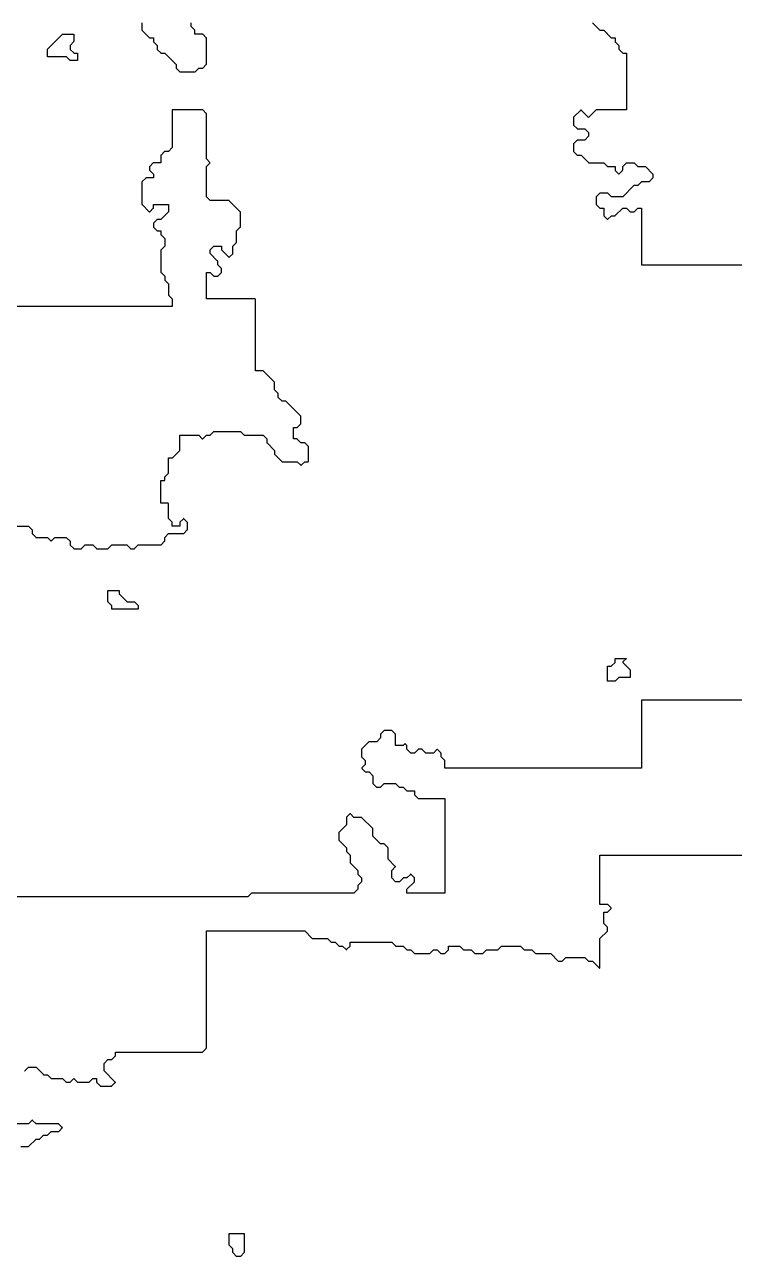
# Model space of a CAD drawing. Header units: metres. Extents: x 0 to 799, y 1 to 1100.
# Drawn here: x 212 to 399.5, y 214 to 539.5 of the extents above; entities that cross this region are included whole.
import ezdxf

# ---------------------------------------------------------------- set-up
doc = ezdxf.new("R2010")
doc.units = ezdxf.units.M
doc.layers.add('forest', color=7, linetype='Continuous')
doc.layers.add('forestfragmentation', color=7, linetype='Continuous')

msp = doc.modelspace()

# ---------------------------------------------------------------- linework, layer by layer
at = {"layer": 'forest', "color": 194}
for points in [[(243, 540), (243, 538.04), (243, 538.03), (243, 538.02), (243, 538.01), (243.01, 538), (243.01, 537.99), (243.02, 537.99), (243.02, 537.98), (243.03, 537.97), (244.97, 536.03), (244.98, 536.02), (244.99, 536.02), (244.99, 536.01), (245, 536.01), (245.01, 536), (245.02, 536), (245.03, 536), (245.04, 536), (246, 536), (246, 536), (246, 536), (246, 535.04), (246, 535.03), (246, 535.02), (246, 535.01), (246.01, 535), (246.01, 534.99), (246.02, 534.99), (246.02, 534.98), (246.03, 534.97), (247, 534), (247, 534), (247, 534), (247, 533.04), (247, 533.03), (247, 533.02), (247, 533.01), (247.01, 533), (247.01, 532.99), (247.02, 532.99), (247.02, 532.98), (247.03, 532.97), (247.97, 532.03), (247.98, 532.02), (247.99, 532.02), (247.99, 532.01), (248, 532.01), (248.01, 532), (248.02, 532), (248.03, 532), (248.04, 532), (249, 532), (249, 532), (249, 532), (252, 529), (252, 529), (252, 529), (252, 528.04), (252, 528.03), (252, 528.02), (252, 528.01), (252.01, 528), (252.01, 527.99), (252.02, 527.99), (252.02, 527.98), (252.03, 527.97), (252.97, 527.03), (252.98, 527.02), (252.99, 527.02), (252.99, 527.01), (253, 527.01), (253.01, 527), (253.02, 527), (253.03, 527), (253.04, 527), (256.96, 527), (256.97, 527), (256.98, 527), (256.99, 527), (257, 527.01), (257.01, 527.01), (257.01, 527.02), (257.02, 527.02), (257.03, 527.03), (258, 528), (258, 528), (258, 528), (258.96, 528), (258.97, 528), (258.98, 528), (258.99, 528), (259, 528.01), (259.01, 528.01), (259.01, 528.02), (259.02, 528.02), (259.03, 528.03), (259.97, 528.97), (259.98, 528.98), (259.98, 528.99), (259.99, 528.99), (259.99, 529), (260, 529.01), (260, 529.02), (260, 529.03), (260, 529.04), (260, 535.96), (260, 535.97), (260, 535.98), (260, 535.99), (259.99, 536), (259.99, 536.01), (259.98, 536.01), (259.98, 536.02), (259.97, 536.03), (259.03, 536.97), (259.02, 536.98), (259.01, 536.98), (259.01, 536.99), (259, 536.99), (258.99, 537), (258.98, 537), (258.97, 537), (258.96, 537), (257, 537), (257, 537), (257, 537), (257, 537.96), (257, 537.97), (257, 537.98), (257, 537.99), (256.99, 538), (256.99, 538.01), (256.98, 538.01), (256.98, 538.02), (256.97, 538.03), (256, 539), (256, 539), (256, 539), (256, 539.96)], [(362, 540), (363.97, 538.03), (363.98, 538.02), (363.99, 538.02), (363.99, 538.01), (364, 538.01), (364.01, 538), (364.02, 538), (364.03, 538), (364.04, 538), (365, 538), (365, 538), (365, 538), (366.97, 536.03), (366.98, 536.02), (366.99, 536.02), (366.99, 536.01), (367, 536.01), (367.01, 536), (367.02, 536), (367.03, 536), (367.04, 536), (368, 536), (368, 536), (368, 536), (368, 535.04), (368, 535.03), (368, 535.02), (368, 535.01), (368.01, 535), (368.01, 534.99), (368.02, 534.99), (368.02, 534.98), (368.03, 534.97), (369, 534), (369, 534), (369, 534), (369, 533.04), (369, 533.03), (369, 533.02), (369, 533.01), (369.01, 533), (369.01, 532.99), (369.02, 532.99), (369.02, 532.98), (369.03, 532.97), (369.97, 532.03), (369.98, 532.02), (369.99, 532.02), (369.99, 532.01), (370, 532.01), (370.01, 532), (370.02, 532), (370.03, 532), (370.04, 532), (371, 532), (371, 532), (371, 532), (371, 517), (371, 517), (371, 517), (363.04, 517), (363.03, 517), (363.02, 517), (363.01, 517), (363, 516.99), (362.99, 516.99), (362.99, 516.98), (362.98, 516.98), (362.97, 516.97), (361, 515), (361, 515), (361, 515), (359.07, 516.93), (359.06, 516.94), (359.06, 516.94), (359.05, 516.95), (359.04, 516.95), (359.03, 516.95), (359.02, 516.96), (359.01, 516.96), (359, 516.96), (358.99, 516.96), (358.98, 516.96), (358.97, 516.95), (358.96, 516.95), (358.95, 516.95), (358.94, 516.94), (358.94, 516.94), (358.93, 516.93), (357.03, 515.03), (357.02, 515.02), (357.02, 515.01), (357.01, 515.01), (357.01, 515), (357, 514.99), (357, 514.98), (357, 514.97), (357, 514.96), (357, 513.04), (357, 513.03), (357, 513.02), (357, 513.01), (357.01, 513), (357.01, 512.99), (357.02, 512.99), (357.02, 512.98), (357.03, 512.97), (357.97, 512.03), (357.98, 512.02), (357.99, 512.02), (357.99, 512.01), (358, 512.01), (358.01, 512), (358.02, 512), (358.03, 512), (358.04, 512), (360, 512), (360, 512), (360, 512), (361, 511), (361, 511), (361, 511), (361, 510), (361, 510), (361, 510), (360, 509), (360, 509), (360, 509), (358.04, 509), (358.03, 509), (358.02, 509), (358.01, 509), (358, 508.99), (357.99, 508.99), (357.99, 508.98), (357.98, 508.98), (357.97, 508.97), (357.03, 508.03), (357.02, 508.02), (357.02, 508.01), (357.01, 508.01), (357.01, 508), (357, 507.99), (357, 507.98), (357, 507.97), (357, 507.96), (357, 506.04), (357, 506.03), (357, 506.02), (357, 506.01), (357.01, 506), (357.01, 505.99), (357.02, 505.99), (357.02, 505.98), (357.03, 505.97), (357.97, 505.03), (357.98, 505.02), (357.99, 505.02), (357.99, 505.01), (358, 505.01), (358.01, 505), (358.02, 505), (358.03, 505), (358.04, 505), (359, 505), (359, 505), (359, 505), (360.97, 503.03), (360.98, 503.02), (360.99, 503.02), (360.99, 503.01), (361, 503.01), (361.01, 503), (361.02, 503), (361.03, 503), (361.04, 503), (365, 503), (365, 503), (365, 503), (365.97, 502.03), (365.98, 502.02), (365.99, 502.02), (365.99, 502.01), (366, 502.01), (366.01, 502), (366.02, 502), (366.03, 502), (366.04, 502), (368, 502), (368, 502), (368, 502), (368, 501.04), (368, 501.03), (368, 501.02), (368, 501.01), (368.01, 501), (368.01, 500.99), (368.02, 500.99), (368.02, 500.98), (368.03, 500.97), (368.93, 500.07), (368.94, 500.06), (368.94, 500.06), (368.95, 500.05), (368.96, 500.05), (368.97, 500.05), (368.98, 500.04), (368.99, 500.04), (369, 500.04), (369.01, 500.04), (369.02, 500.04), (369.03, 500.05), (369.04, 500.05), (369.05, 500.05), (369.06, 500.06), (369.06, 500.06), (369.07, 500.07), (369.97, 500.97), (369.98, 500.98), (369.98, 500.99), (369.99, 500.99), (369.99, 501), (370, 501.01), (370, 501.02), (370, 501.03), (370, 501.04), (370, 502), (370, 502), (370, 502), (371, 503), (371, 503), (371, 503), (373, 503), (373, 503), (373, 503), (373.97, 502.03), (373.98, 502.02), (373.99, 502.02), (373.99, 502.01), (374, 502.01), (374.01, 502), (374.02, 502), (374.03, 502), (374.04, 502), (376, 502), (376, 502), (376, 502), (378, 500), (378, 500), (378, 500), (378, 499), (378, 499), (378, 499), (377, 498), (377, 498), (377, 498), (375.04, 498), (375.03, 498), (375.02, 498), (375.01, 498), (375, 497.99), (374.99, 497.99), (374.99, 497.98), (374.98, 497.98), (374.97, 497.97), (374, 497), (374, 497), (374, 497), (373.04, 497), (373.03, 497), (373.02, 497), (373.01, 497), (373, 496.99), (372.99, 496.99), (372.99, 496.98), (372.98, 496.98), (372.97, 496.97), (370, 494), (370, 494), (370, 494), (367, 494), (367, 494), (367, 494), (366.03, 494.97), (366.02, 494.98), (366.01, 494.98), (366.01, 494.99), (366, 494.99), (365.99, 495), (365.98, 495), (365.97, 495), (365.96, 495), (364.04, 495), (364.03, 495), (364.02, 495), (364.01, 495), (364, 494.99), (363.99, 494.99), (363.99, 494.98), (363.98, 494.98), (363.97, 494.97), (363.03, 494.03), (363.02, 494.02), (363.02, 494.01), (363.01, 494.01), (363.01, 494), (363, 493.99), (363, 493.98), (363, 493.97), (363, 493.96), (363, 492.04), (363, 492.03), (363, 492.02), (363, 492.01), (363.01, 492), (363.01, 491.99), (363.02, 491.99), (363.02, 491.98), (363.03, 491.97), (363.97, 491.03), (363.98, 491.02), (363.99, 491.02), (363.99, 491.01), (364, 491.01), (364.01, 491), (364.02, 491), (364.03, 491), (364.04, 491), (365, 491), (365, 491), (365, 491), (365, 489.04), (365, 489.03), (365, 489.02), (365, 489.01), (365.01, 489), (365.01, 488.99), (365.02, 488.99), (365.02, 488.98), (365.03, 488.97), (365.93, 488.07), (365.94, 488.06), (365.94, 488.06), (365.95, 488.05), (365.96, 488.05), (365.97, 488.05), (365.98, 488.04), (365.99, 488.04), (366, 488.04), (366.01, 488.04), (366.02, 488.04), (366.03, 488.05), (366.04, 488.05), (366.05, 488.05), (366.06, 488.06), (366.06, 488.06), (366.07, 488.07), (367, 489), (367, 489), (367, 489), (367.96, 489), (367.97, 489), (367.98, 489), (367.99, 489), (368, 489.01), (368.01, 489.01), (368.01, 489.02), (368.02, 489.02), (368.03, 489.03), (370, 491), (370, 491), (370, 491), (371, 491), (371, 491), (371, 491), (371.97, 490.03), (371.98, 490.02), (371.99, 490.02), (371.99, 490.01), (372, 490.01), (372.01, 490), (372.02, 490), (372.03, 490), (372.04, 490), (372.96, 490), (372.97, 490), (372.98, 490), (372.99, 490), (373, 490.01), (373.01, 490.01), (373.01, 490.02), (373.02, 490.02), (373.03, 490.03), (374, 491), (374, 491), (374, 491), (375, 491), (375, 491), (375, 491), (375, 476.1), (375, 476.09), (375, 476.08), (375, 476.07), (375.01, 476.06), (375.01, 476.05), (375.02, 476.04), (375.02, 476.04), (375.03, 476.03), (375.04, 476.02), (375.04, 476.02), (375.05, 476.01), (375.06, 476.01), (375.07, 476), (375.08, 476), (375.09, 476), (375.1, 476), (417, 476)], [(210, 407), (213, 407), (213, 407), (213, 407), (214, 406), (214, 406), (214, 406), (214, 405.04), (214, 405.03), (214, 405.02), (214, 405.01), (214.01, 405), (214.01, 404.99), (214.02, 404.99), (214.02, 404.98), (214.03, 404.97), (214.97, 404.03), (214.98, 404.02), (214.99, 404.02), (214.99, 404.01), (215, 404.01), (215.01, 404), (215.02, 404), (215.03, 404), (215.04, 404), (218, 404), (218, 404), (218, 404), (218.93, 403.07), (218.94, 403.06), (218.94, 403.06), (218.95, 403.05), (218.96, 403.05), (218.97, 403.05), (218.98, 403.04), (218.99, 403.04), (219, 403.04), (219.01, 403.04), (219.02, 403.04), (219.03, 403.05), (219.04, 403.05), (219.05, 403.05), (219.06, 403.06), (219.06, 403.06), (219.07, 403.07), (220, 404), (220, 404), (220, 404), (223, 404), (223, 404), (223, 404), (224, 403), (224, 403), (224, 403), (224, 402.04), (224, 402.03), (224, 402.02), (224, 402.01), (224.01, 402), (224.01, 401.99), (224.02, 401.99), (224.02, 401.98), (224.03, 401.97), (224.97, 401.03), (224.98, 401.02), (224.99, 401.02), (224.99, 401.01), (225, 401.01), (225.01, 401), (225.02, 401), (225.03, 401), (225.04, 401), (226.96, 401), (226.97, 401), (226.98, 401), (226.99, 401), (227, 401.01), (227.01, 401.01), (227.01, 401.02), (227.02, 401.02), (227.03, 401.03), (228, 402), (228, 402), (228, 402), (230, 402), (230, 402), (230, 402), (230.97, 401.03), (230.98, 401.02), (230.99, 401.02), (230.99, 401.01), (231, 401.01), (231.01, 401), (231.02, 401), (231.03, 401), (231.04, 401), (233.96, 401), (233.97, 401), (233.98, 401), (233.99, 401), (234, 401.01), (234.01, 401.01), (234.01, 401.02), (234.02, 401.02), (234.03, 401.03), (235, 402), (235, 402), (235, 402), (239, 402), (239, 402), (239, 402), (239.97, 401.03), (239.98, 401.02), (239.99, 401.02), (239.99, 401.01), (240, 401.01), (240.01, 401), (240.02, 401), (240.03, 401), (240.04, 401), (240.96, 401), (240.97, 401), (240.98, 401), (240.99, 401), (241, 401.01), (241.01, 401.01), (241.01, 401.02), (241.02, 401.02), (241.03, 401.03), (242, 402), (242, 402), (242, 402), (247.96, 402), (247.97, 402), (247.98, 402), (247.99, 402), (248, 402.01), (248.01, 402.01), (248.01, 402.02), (248.02, 402.02), (248.03, 402.03), (248.97, 402.97), (248.98, 402.98), (248.98, 402.99), (248.99, 402.99), (248.99, 403), (249, 403.01), (249, 403.02), (249, 403.03), (249, 403.04), (249, 404), (249, 404), (249, 404), (250, 405), (250, 405), (250, 405), (253.96, 405), (253.97, 405), (253.98, 405), (253.99, 405), (254, 405.01), (254.01, 405.01), (254.01, 405.02), (254.02, 405.02), (254.03, 405.03), (254.97, 405.97), (254.98, 405.98), (254.98, 405.99), (254.99, 405.99), (254.99, 406), (255, 406.01), (255, 406.02), (255, 406.03), (255, 406.04), (255, 407.96), (255, 407.97), (255, 407.98), (255, 407.99), (254.99, 408), (254.99, 408.01), (254.98, 408.01), (254.98, 408.02), (254.97, 408.03), (254.07, 408.93), (254.06, 408.94), (254.06, 408.94), (254.05, 408.95), (254.04, 408.95), (254.03, 408.95), (254.02, 408.96), (254.01, 408.96), (254, 408.96), (253.99, 408.96), (253.98, 408.96), (253.97, 408.95), (253.96, 408.95), (253.95, 408.95), (253.94, 408.94), (253.94, 408.94), (253.93, 408.93), (253.03, 408.03), (253.02, 408.02), (253.02, 408.01), (253.01, 408.01), (253.01, 408), (253, 407.99), (253, 407.98), (253, 407.97), (253, 407.96), (253, 407), (253, 407), (253, 407), (251, 407), (251, 407), (251, 407), (251, 407.96), (251, 407.97), (251, 407.98), (251, 407.99), (250.99, 408), (250.99, 408.01), (250.98, 408.01), (250.98, 408.02), (250.97, 408.03), (250, 409), (250, 409), (250, 409), (250, 412.9), (250, 412.91), (250, 412.92), (250, 412.93), (249.99, 412.94), (249.99, 412.95), (249.98, 412.96), (249.98, 412.96), (249.97, 412.97), (249.96, 412.98), (249.96, 412.98), (249.95, 412.99), (249.94, 412.99), (249.93, 413), (249.92, 413), (249.91, 413), (249.9, 413), (248, 413), (248, 413), (248, 413), (248, 419), (248, 419), (248, 419), (248.9, 419), (248.91, 419), (248.92, 419), (248.93, 419), (248.94, 419.01), (248.95, 419.01), (248.96, 419.02), (248.96, 419.02), (248.97, 419.03), (248.98, 419.04), (248.98, 419.04), (248.99, 419.05), (248.99, 419.06), (249, 419.07), (249, 419.08), (249, 419.09), (249, 419.1), (249, 420), (249, 420), (249, 420), (249.97, 420.97), (249.98, 420.98), (249.98, 420.99), (249.99, 420.99), (249.99, 421), (250, 421.01), (250, 421.02), (250, 421.03), (250, 421.04), (250, 425), (250, 425), (250, 425), (250.96, 425), (250.97, 425), (250.98, 425), (250.99, 425), (251, 425.01), (251.01, 425.01), (251.01, 425.02), (251.02, 425.02), (251.03, 425.03), (252.97, 426.97), (252.98, 426.98), (252.98, 426.99), (252.99, 426.99), (252.99, 427), (253, 427.01), (253, 427.02), (253, 427.03), (253, 427.04), (253, 431), (253, 431), (253, 431), (258, 431), (258, 431), (258, 431), (258.93, 430.07), (258.94, 430.06), (258.94, 430.06), (258.95, 430.05), (258.96, 430.05), (258.97, 430.05), (258.98, 430.04), (258.99, 430.04), (259, 430.04), (259.01, 430.04), (259.02, 430.04), (259.03, 430.05), (259.04, 430.05), (259.05, 430.05), (259.06, 430.06), (259.06, 430.06), (259.07, 430.07), (260, 431), (260, 431), (260, 431), (260.96, 431), (260.97, 431), (260.98, 431), (260.99, 431), (261, 431.01), (261.01, 431.01), (261.01, 431.02), (261.02, 431.02), (261.03, 431.03), (262, 432), (262, 432), (262, 432), (269, 432), (269, 432), (269, 432), (269.97, 431.03), (269.98, 431.02), (269.99, 431.02), (269.99, 431.01), (270, 431.01), (270.01, 431), (270.02, 431), (270.03, 431), (270.04, 431), (275, 431), (275, 431), (275, 431), (276, 430), (276, 430), (276, 430), (276, 429.04), (276, 429.03), (276, 429.02), (276, 429.01), (276.01, 429), (276.01, 428.99), (276.02, 428.99), (276.02, 428.98), (276.03, 428.97), (278, 427), (278, 427), (278, 427), (278, 426.04), (278, 426.03), (278, 426.02), (278, 426.01), (278.01, 426), (278.01, 425.99), (278.02, 425.99), (278.02, 425.98), (278.03, 425.97), (279.97, 424.03), (279.98, 424.02), (279.99, 424.02), (279.99, 424.01), (280, 424.01), (280.01, 424), (280.02, 424), (280.03, 424), (280.04, 424), (284, 424), (284, 424), (284, 424), (284.93, 423.07), (284.94, 423.06), (284.94, 423.06), (284.95, 423.05), (284.96, 423.05), (284.97, 423.05), (284.98, 423.04), (284.99, 423.04), (285, 423.04), (285.01, 423.04), (285.02, 423.04), (285.03, 423.05), (285.04, 423.05), (285.05, 423.05), (285.06, 423.06), (285.06, 423.06), (285.07, 423.07), (286, 424), (286, 424), (286, 424), (286.9, 424), (286.91, 424), (286.92, 424), (286.93, 424), (286.94, 424.01), (286.95, 424.01), (286.96, 424.02), (286.96, 424.02), (286.97, 424.03), (286.98, 424.04), (286.98, 424.04), (286.99, 424.05), (286.99, 424.06), (287, 424.07), (287, 424.08), (287, 424.09), (287, 424.1), (287, 427.96), (287, 427.97), (287, 427.98), (287, 427.99), (286.99, 428), (286.99, 428.01), (286.98, 428.01), (286.98, 428.02), (286.97, 428.03), (286.03, 428.97), (286.02, 428.98), (286.01, 428.98), (286.01, 428.99), (286, 428.99), (285.99, 429), (285.98, 429), (285.97, 429), (285.96, 429), (285, 429), (285, 429), (285, 429), (284.03, 429.97), (284.02, 429.98), (284.01, 429.98), (284.01, 429.99), (284, 429.99), (283.99, 430), (283.98, 430), (283.97, 430), (283.96, 430), (283, 430), (283, 430), (283, 430), (283, 433), (283, 433), (283, 433), (283.96, 433), (283.97, 433), (283.98, 433), (283.99, 433), (284, 433.01), (284.01, 433.01), (284.01, 433.02), (284.02, 433.02), (284.03, 433.03), (284.97, 433.97), (284.98, 433.98), (284.98, 433.99), (284.99, 433.99), (284.99, 434), (285, 434.01), (285, 434.02), (285, 434.03), (285, 434.04), (285, 435.96), (285, 435.97), (285, 435.98), (285, 435.99), (284.99, 436), (284.99, 436.01), (284.98, 436.01), (284.98, 436.02), (284.97, 436.03), (281.03, 439.97), (281.02, 439.98), (281.01, 439.98), (281.01, 439.99), (281, 439.99), (280.99, 440), (280.98, 440), (280.97, 440), (280.96, 440), (280, 440), (280, 440), (280, 440), (279, 441), (279, 441), (279, 441), (279, 441.96), (279, 441.97), (279, 441.98), (279, 441.99), (278.99, 442), (278.99, 442.01), (278.98, 442.01), (278.98, 442.02), (278.97, 442.03), (278, 443), (278, 443), (278, 443), (278, 444.96), (278, 444.97), (278, 444.98), (278, 444.99), (277.99, 445), (277.99, 445.01), (277.98, 445.01), (277.98, 445.02), (277.97, 445.03), (275.03, 447.97), (275.02, 447.98), (275.01, 447.98), (275.01, 447.99), (275, 447.99), (274.99, 448), (274.98, 448), (274.97, 448), (274.96, 448), (273, 448), (273, 448), (273, 448), (273, 466.9), (273, 466.91), (273, 466.92), (273, 466.93), (272.99, 466.94), (272.99, 466.95), (272.98, 466.96), (272.98, 466.96), (272.97, 466.97), (272.96, 466.98), (272.96, 466.98), (272.95, 466.99), (272.94, 466.99), (272.93, 467), (272.92, 467), (272.91, 467), (272.9, 467), (260, 467), (260, 467), (260, 467), (260, 474), (260, 474), (260, 474), (261, 474), (261, 474), (261, 474), (261.97, 473.03), (261.98, 473.02), (261.99, 473.02), (261.99, 473.01), (262, 473.01), (262.01, 473), (262.02, 473), (262.03, 473), (262.04, 473), (262.96, 473), (262.97, 473), (262.98, 473), (262.99, 473), (263, 473.01), (263.01, 473.01), (263.01, 473.02), (263.02, 473.02), (263.03, 473.03), (263.97, 473.97), (263.98, 473.98), (263.98, 473.99), (263.99, 473.99), (263.99, 474), (264, 474.01), (264, 474.02), (264, 474.03), (264, 474.04), (264, 474.96), (264, 474.97), (264, 474.98), (264, 474.99), (263.99, 475), (263.99, 475.01), (263.98, 475.01), (263.98, 475.02), (263.97, 475.03), (263, 476), (263, 476), (263, 476), (263, 476.96), (263, 476.97), (263, 476.98), (263, 476.99), (262.99, 477), (262.99, 477.01), (262.98, 477.01), (262.98, 477.02), (262.97, 477.03), (261, 479), (261, 479), (261, 479), (261, 480), (261, 480), (261, 480), (262, 481), (262, 481), (262, 481), (264, 481), (264, 481), (264, 481), (264, 480.04), (264, 480.03), (264, 480.02), (264, 480.01), (264.01, 480), (264.01, 479.99), (264.02, 479.99), (264.02, 479.98), (264.03, 479.97), (265.93, 478.07), (265.94, 478.06), (265.94, 478.06), (265.95, 478.05), (265.96, 478.05), (265.97, 478.05), (265.98, 478.04), (265.99, 478.04), (266, 478.04), (266.01, 478.04), (266.02, 478.04), (266.03, 478.05), (266.04, 478.05), (266.05, 478.05), (266.06, 478.06), (266.06, 478.06), (266.07, 478.07), (266.97, 478.97), (266.98, 478.98), (266.98, 478.99), (266.99, 478.99), (266.99, 479), (267, 479.01), (267, 479.02), (267, 479.03), (267, 479.04), (267, 481), (267, 481), (267, 481), (267.97, 481.97), (267.98, 481.98), (267.98, 481.99), (267.99, 481.99), (267.99, 482), (268, 482.01), (268, 482.02), (268, 482.03), (268, 482.04), (268, 485), (268, 485), (268, 485), (268.97, 485.97), (268.98, 485.98), (268.98, 485.99), (268.99, 485.99), (268.99, 486), (269, 486.01), (269, 486.02), (269, 486.03), (269, 486.04), (269, 489.96), (269, 489.97), (269, 489.98), (269, 489.99), (268.99, 490), (268.99, 490.01), (268.98, 490.01), (268.98, 490.02), (268.97, 490.03), (266.03, 492.97), (266.02, 492.98), (266.01, 492.98), (266.01, 492.99), (266, 492.99), (265.99, 493), (265.98, 493), (265.97, 493), (265.96, 493), (261, 493), (261, 493), (261, 493), (260, 494), (260, 494), (260, 494), (260, 502), (260, 502), (260, 502), (260.93, 502.93), (260.94, 502.94), (260.94, 502.94), (260.95, 502.95), (260.95, 502.96), (260.95, 502.97), (260.96, 502.98), (260.96, 502.99), (260.96, 503), (260.96, 503.01), (260.96, 503.02), (260.95, 503.03), (260.95, 503.04), (260.95, 503.05), (260.94, 503.06), (260.94, 503.06), (260.93, 503.07), (260, 504), (260, 504), (260, 504), (260, 515.96), (260, 515.97), (260, 515.98), (260, 515.99), (259.99, 516), (259.99, 516.01), (259.98, 516.01), (259.98, 516.02), (259.97, 516.03), (259.03, 516.97), (259.02, 516.98), (259.01, 516.98), (259.01, 516.99), (259, 516.99), (258.99, 517), (258.98, 517), (258.97, 517), (258.96, 517), (251.1, 517), (251.09, 517), (251.08, 517), (251.07, 517), (251.06, 516.99), (251.05, 516.99), (251.04, 516.98), (251.04, 516.98), (251.03, 516.97), (251.02, 516.96), (251.02, 516.96), (251.01, 516.95), (251.01, 516.94), (251, 516.93), (251, 516.92), (251, 516.91), (251, 516.9), (251, 507), (251, 507), (251, 507), (250, 506), (250, 506), (250, 506), (249.04, 506), (249.03, 506), (249.02, 506), (249.01, 506), (249, 505.99), (248.99, 505.99), (248.99, 505.98), (248.98, 505.98), (248.97, 505.97), (248.03, 505.03), (248.02, 505.02), (248.02, 505.01), (248.01, 505.01), (248.01, 505), (248, 504.99), (248, 504.98), (248, 504.97), (248, 504.96), (248, 503), (248, 503), (248, 503), (246.04, 503), (246.03, 503), (246.02, 503), (246.01, 503), (246, 502.99), (245.99, 502.99), (245.99, 502.98), (245.98, 502.98), (245.97, 502.97), (245.03, 502.03), (245.02, 502.02), (245.02, 502.01), (245.01, 502.01), (245.01, 502), (245, 501.99), (245, 501.98), (245, 501.97), (245, 501.96), (245, 501.04), (245, 501.03), (245, 501.02), (245, 501.01), (245.01, 501), (245.01, 500.99), (245.02, 500.99), (245.02, 500.98), (245.03, 500.97), (246, 500), (246, 500), (246, 500), (246, 499), (246, 499), (246, 499), (244.04, 499), (244.03, 499), (244.02, 499), (244.01, 499), (244, 498.99), (243.99, 498.99), (243.99, 498.98), (243.98, 498.98), (243.97, 498.97), (243.03, 498.03), (243.02, 498.02), (243.02, 498.01), (243.01, 498.01), (243.01, 498), (243, 497.99), (243, 497.98), (243, 497.97), (243, 497.96), (243, 492.04), (243, 492.03), (243, 492.02), (243, 492.01), (243.01, 492), (243.01, 491.99), (243.02, 491.99), (243.02, 491.98), (243.03, 491.97), (244.93, 490.07), (244.94, 490.06), (244.94, 490.06), (244.95, 490.05), (244.96, 490.05), (244.97, 490.05), (244.98, 490.04), (244.99, 490.04), (245, 490.04), (245.01, 490.04), (245.02, 490.04), (245.03, 490.05), (245.04, 490.05), (245.05, 490.05), (245.06, 490.06), (245.06, 490.06), (245.07, 490.07), (245.97, 490.97), (245.98, 490.98), (245.98, 490.99), (245.99, 490.99), (245.99, 491), (246, 491.01), (246, 491.02), (246, 491.03), (246, 491.04), (246, 492), (246, 492), (246, 492), (250, 492), (250, 492), (250, 492), (250, 490), (250, 490), (250, 490), (248, 488), (248, 488), (248, 488), (247.04, 488), (247.03, 488), (247.02, 488), (247.01, 488), (247, 487.99), (246.99, 487.99), (246.99, 487.98), (246.98, 487.98), (246.97, 487.97), (246.03, 487.03), (246.02, 487.02), (246.02, 487.01), (246.01, 487.01), (246.01, 487), (246, 486.99), (246, 486.98), (246, 486.97), (246, 486.96), (246, 486.04), (246, 486.03), (246, 486.02), (246, 486.01), (246.01, 486), (246.01, 485.99), (246.02, 485.99), (246.02, 485.98), (246.03, 485.97), (246.97, 485.03), (246.98, 485.02), (246.99, 485.02), (246.99, 485.01), (247, 485.01), (247.01, 485), (247.02, 485), (247.03, 485), (247.04, 485), (248, 485), (248, 485), (248, 485), (248, 484.04), (248, 484.03), (248, 484.02), (248, 484.01), (248.01, 484), (248.01, 483.99), (248.02, 483.99), (248.02, 483.98), (248.03, 483.97), (249, 483), (249, 483), (249, 483), (249, 481), (249, 481), (249, 481), (248.03, 480.03), (248.02, 480.02), (248.02, 480.01), (248.01, 480.01), (248.01, 480), (248, 479.99), (248, 479.98), (248, 479.97), (248, 479.96), (248, 474.04), (248, 474.03), (248, 474.02), (248, 474.01), (248.01, 474), (248.01, 473.99), (248.02, 473.99), (248.02, 473.98), (248.03, 473.97), (249, 473), (249, 473), (249, 473), (249, 472.04), (249, 472.03), (249, 472.02), (249, 472.01), (249.01, 472), (249.01, 471.99), (249.02, 471.99), (249.02, 471.98), (249.03, 471.97), (250, 471), (250, 471), (250, 471), (250, 468.04), (250, 468.03), (250, 468.02), (250, 468.01), (250.01, 468), (250.01, 467.99), (250.02, 467.99), (250.02, 467.98), (250.03, 467.97), (251, 467), (251, 467), (251, 467), (251, 465), (251, 465), (251, 465), (208, 465)], [(427, 361), (375.1, 361), (375.09, 361), (375.08, 361), (375.07, 361), (375.06, 360.99), (375.05, 360.99), (375.04, 360.98), (375.04, 360.98), (375.03, 360.97), (375.02, 360.96), (375.02, 360.96), (375.01, 360.95), (375.01, 360.94), (375, 360.93), (375, 360.92), (375, 360.91), (375, 360.9), (375, 343), (375, 343), (375, 343), (323, 343), (323, 343), (323, 343), (323, 344.96), (323, 344.97), (323, 344.98), (323, 344.99), (322.99, 345), (322.99, 345.01), (322.98, 345.01), (322.98, 345.02), (322.97, 345.03), (322, 346), (322, 346), (322, 346), (322, 346.96), (322, 346.97), (322, 346.98), (322, 346.99), (321.99, 347), (321.99, 347.01), (321.98, 347.01), (321.98, 347.02), (321.97, 347.03), (321.07, 347.93), (321.06, 347.94), (321.06, 347.94), (321.05, 347.95), (321.04, 347.95), (321.03, 347.95), (321.02, 347.96), (321.01, 347.96), (321, 347.96), (320.99, 347.96), (320.98, 347.96), (320.97, 347.95), (320.96, 347.95), (320.95, 347.95), (320.94, 347.94), (320.94, 347.94), (320.93, 347.93), (320, 347), (320, 347), (320, 347), (318, 347), (318, 347), (318, 347), (317.03, 347.97), (317.02, 347.98), (317.01, 347.98), (317.01, 347.99), (317, 347.99), (316.99, 348), (316.98, 348), (316.97, 348), (316.96, 348), (316.04, 348), (316.03, 348), (316.02, 348), (316.01, 348), (316, 347.99), (315.99, 347.99), (315.99, 347.98), (315.98, 347.98), (315.97, 347.97), (315, 347), (315, 347), (315, 347), (314, 347), (314, 347), (314, 347), (313, 348), (313, 348), (313, 348), (313, 348.96), (313, 348.97), (313, 348.98), (313, 348.99), (312.99, 349), (312.99, 349.01), (312.98, 349.01), (312.98, 349.02), (312.97, 349.03), (312.57, 349.43), (312.56, 349.44), (312.56, 349.44), (312.55, 349.45), (312.54, 349.45), (312.53, 349.45), (312.52, 349.46), (312.51, 349.46), (312.5, 349.46), (312.49, 349.46), (312.48, 349.46), (312.47, 349.45), (312.46, 349.45), (312.45, 349.45), (312.44, 349.44), (312.44, 349.44), (312.43, 349.43), (312, 349), (312, 349), (312, 349), (310, 349), (310, 349), (310, 349), (310, 351.96), (310, 351.97), (310, 351.98), (310, 351.99), (309.99, 352), (309.99, 352.01), (309.98, 352.01), (309.98, 352.02), (309.97, 352.03), (309.03, 352.97), (309.02, 352.98), (309.01, 352.98), (309.01, 352.99), (309, 352.99), (308.99, 353), (308.98, 353), (308.97, 353), (308.96, 353), (307.04, 353), (307.03, 353), (307.02, 353), (307.01, 353), (307, 352.99), (306.99, 352.99), (306.99, 352.98), (306.98, 352.98), (306.97, 352.97), (306.03, 352.03), (306.02, 352.02), (306.02, 352.01), (306.01, 352.01), (306.01, 352), (306, 351.99), (306, 351.98), (306, 351.97), (306, 351.96), (306, 351), (306, 351), (306, 351), (305, 350), (305, 350), (305, 350), (303.04, 350), (303.03, 350), (303.02, 350), (303.01, 350), (303, 349.99), (302.99, 349.99), (302.99, 349.98), (302.98, 349.98), (302.97, 349.97), (301.03, 348.03), (301.02, 348.02), (301.02, 348.01), (301.01, 348.01), (301.01, 348), (301, 347.99), (301, 347.98), (301, 347.97), (301, 347.96), (301, 346.04), (301, 346.03), (301, 346.02), (301, 346.01), (301.01, 346), (301.01, 345.99), (301.02, 345.99), (301.02, 345.98), (301.03, 345.97), (302, 345), (302, 345), (302, 345), (302, 344), (302, 344), (302, 344), (301.07, 343.07), (301.06, 343.06), (301.06, 343.06), (301.05, 343.05), (301.05, 343.04), (301.05, 343.03), (301.04, 343.02), (301.04, 343.01), (301.04, 343), (301.04, 342.99), (301.04, 342.98), (301.05, 342.97), (301.05, 342.96), (301.05, 342.95), (301.06, 342.94), (301.06, 342.94), (301.07, 342.93), (301.97, 342.03), (301.98, 342.02), (301.99, 342.02), (301.99, 342.01), (302, 342.01), (302.01, 342), (302.02, 342), (302.03, 342), (302.04, 342), (303, 342), (303, 342), (303, 342), (304, 341), (304, 341), (304, 341), (304, 339.04), (304, 339.03), (304, 339.02), (304, 339.01), (304.01, 339), (304.01, 338.99), (304.02, 338.99), (304.02, 338.98), (304.03, 338.97), (304.97, 338.03), (304.98, 338.02), (304.99, 338.02), (304.99, 338.01), (305, 338.01), (305.01, 338), (305.02, 338), (305.03, 338), (305.04, 338), (305.96, 338), (305.97, 338), (305.98, 338), (305.99, 338), (306, 338.01), (306.01, 338.01), (306.01, 338.02), (306.02, 338.02), (306.03, 338.03), (307, 339), (307, 339), (307, 339), (310, 339), (310, 339), (310, 339), (310.97, 338.03), (310.98, 338.02), (310.99, 338.02), (310.99, 338.01), (311, 338.01), (311.01, 338), (311.02, 338), (311.03, 338), (311.04, 338), (312, 338), (312, 338), (312, 338), (312.97, 337.03), (312.98, 337.02), (312.99, 337.02), (312.99, 337.01), (313, 337.01), (313.01, 337), (313.02, 337), (313.03, 337), (313.04, 337), (315, 337), (315, 337), (315, 337), (315, 336.04), (315, 336.03), (315, 336.02), (315, 336.01), (315.01, 336), (315.01, 335.99), (315.02, 335.99), (315.02, 335.98), (315.03, 335.97), (315.97, 335.03), (315.98, 335.02), (315.99, 335.02), (315.99, 335.01), (316, 335.01), (316.01, 335), (316.02, 335), (316.03, 335), (316.04, 335), (323, 335), (323, 335), (323, 335), (323, 310), (323, 310), (323, 310), (313, 310), (313, 310), (313, 310), (313, 311), (313, 311), (313, 311), (314.97, 312.97), (314.98, 312.98), (314.98, 312.99), (314.99, 312.99), (314.99, 313), (315, 313.01), (315, 313.02), (315, 313.03), (315, 313.04), (315, 313.96), (315, 313.97), (315, 313.98), (315, 313.99), (314.99, 314), (314.99, 314.01), (314.98, 314.01), (314.98, 314.02), (314.97, 314.03), (314.07, 314.93), (314.06, 314.94), (314.06, 314.94), (314.05, 314.95), (314.04, 314.95), (314.03, 314.95), (314.02, 314.96), (314.01, 314.96), (314, 314.96), (313.99, 314.96), (313.98, 314.96), (313.97, 314.95), (313.96, 314.95), (313.95, 314.95), (313.94, 314.94), (313.94, 314.94), (313.93, 314.93), (313, 314), (313, 314), (313, 314), (312.04, 314), (312.03, 314), (312.02, 314), (312.01, 314), (312, 313.99), (311.99, 313.99), (311.99, 313.98), (311.98, 313.98), (311.97, 313.97), (311, 313), (311, 313), (311, 313), (310, 313), (310, 313), (310, 313), (309, 314), (309, 314), (309, 314), (309, 316), (309, 316), (309, 316), (309.93, 316.93), (309.94, 316.94), (309.94, 316.94), (309.95, 316.95), (309.95, 316.96), (309.95, 316.97), (309.96, 316.98), (309.96, 316.99), (309.96, 317), (309.96, 317.01), (309.96, 317.02), (309.95, 317.03), (309.95, 317.04), (309.95, 317.05), (309.94, 317.06), (309.94, 317.06), (309.93, 317.07), (308, 319), (308, 319), (308, 319), (308, 321.96), (308, 321.97), (308, 321.98), (308, 321.99), (307.99, 322), (307.99, 322.01), (307.98, 322.01), (307.98, 322.02), (307.97, 322.03), (307.03, 322.97), (307.02, 322.98), (307.01, 322.98), (307.01, 322.99), (307, 322.99), (306.99, 323), (306.98, 323), (306.97, 323), (306.96, 323), (306, 323), (306, 323), (306, 323), (304, 325), (304, 325), (304, 325), (304, 326.96), (304, 326.97), (304, 326.98), (304, 326.99), (303.99, 327), (303.99, 327.01), (303.98, 327.01), (303.98, 327.02), (303.97, 327.03), (301.03, 329.97), (301.02, 329.98), (301.01, 329.98), (301.01, 329.99), (301, 329.99), (300.99, 330), (300.98, 330), (300.97, 330), (300.96, 330), (299, 330), (299, 330), (299, 330), (298.07, 330.93), (298.06, 330.94), (298.06, 330.94), (298.05, 330.95), (298.04, 330.95), (298.03, 330.95), (298.02, 330.96), (298.01, 330.96), (298, 330.96), (297.99, 330.96), (297.98, 330.96), (297.97, 330.95), (297.96, 330.95), (297.95, 330.95), (297.94, 330.94), (297.94, 330.94), (297.93, 330.93), (297.03, 330.03), (297.02, 330.02), (297.02, 330.01), (297.01, 330.01), (297.01, 330), (297, 329.99), (297, 329.98), (297, 329.97), (297, 329.96), (297, 328), (297, 328), (297, 328), (295.03, 326.03), (295.02, 326.02), (295.02, 326.01), (295.01, 326.01), (295.01, 326), (295, 325.99), (295, 325.98), (295, 325.97), (295, 325.96), (295, 324.04), (295, 324.03), (295, 324.02), (295, 324.01), (295.01, 324), (295.01, 323.99), (295.02, 323.99), (295.02, 323.98), (295.03, 323.97), (297, 322), (297, 322), (297, 322), (297, 321.04), (297, 321.03), (297, 321.02), (297, 321.01), (297.01, 321), (297.01, 320.99), (297.02, 320.99), (297.02, 320.98), (297.03, 320.97), (298, 320), (298, 320), (298, 320), (298, 318.04), (298, 318.03), (298, 318.02), (298, 318.01), (298.01, 318), (298.01, 317.99), (298.02, 317.99), (298.02, 317.98), (298.03, 317.97), (300, 316), (300, 316), (300, 316), (300, 315.04), (300, 315.03), (300, 315.02), (300, 315.01), (300.01, 315), (300.01, 314.99), (300.02, 314.99), (300.02, 314.98), (300.03, 314.97), (301, 314), (301, 314), (301, 314), (301, 313), (301, 313), (301, 313), (300.03, 312.03), (300.02, 312.02), (300.02, 312.01), (300.01, 312.01), (300.01, 312), (300, 311.99), (300, 311.98), (300, 311.97), (300, 311.96), (300, 311), (300, 311), (300, 311), (299, 310), (299, 310), (299, 310), (272.04, 310), (272.03, 310), (272.02, 310), (272.01, 310), (272, 309.99), (271.99, 309.99), (271.99, 309.98), (271.98, 309.98), (271.97, 309.97), (271, 309), (271, 309), (271, 309), (165, 309)], [(211.99, 263), (212, 263.01), (212.01, 263.01), (212.01, 263.02), (212.02, 263.02), (212.03, 263.03), (213, 264), (213, 264), (213, 264), (215, 264), (215, 264), (215, 264), (216.97, 262.03), (216.98, 262.02), (216.99, 262.02), (216.99, 262.01), (217, 262.01), (217.01, 262), (217.02, 262), (217.03, 262), (217.04, 262), (218, 262), (218, 262), (218, 262), (218.97, 261.03), (218.98, 261.02), (218.99, 261.02), (218.99, 261.01), (219, 261.01), (219.01, 261), (219.02, 261), (219.03, 261), (219.04, 261), (222, 261), (222, 261), (222, 261), (222.97, 260.03), (222.98, 260.02), (222.99, 260.02), (222.99, 260.01), (223, 260.01), (223.01, 260), (223.02, 260), (223.03, 260), (223.04, 260), (223.96, 260), (223.97, 260), (223.98, 260), (223.99, 260), (224, 260.01), (224.01, 260.01), (224.01, 260.02), (224.02, 260.02), (224.03, 260.03), (225, 261), (225, 261), (225, 261), (225.97, 260.03), (225.98, 260.02), (225.99, 260.02), (225.99, 260.01), (226, 260.01), (226.01, 260), (226.02, 260), (226.03, 260), (226.04, 260), (228.96, 260), (228.97, 260), (228.98, 260), (228.99, 260), (229, 260.01), (229.01, 260.01), (229.01, 260.02), (229.02, 260.02), (229.03, 260.03), (230, 261), (230, 261), (230, 261), (231, 261), (231, 261), (231, 261), (231, 260.04), (231, 260.03), (231, 260.02), (231, 260.01), (231.01, 260), (231.01, 259.99), (231.02, 259.99), (231.02, 259.98), (231.03, 259.97), (231.97, 259.03), (231.98, 259.02), (231.99, 259.02), (231.99, 259.01), (232, 259.01), (232.01, 259), (232.02, 259), (232.03, 259), (232.04, 259), (234.96, 259), (234.97, 259), (234.98, 259), (234.99, 259), (235, 259.01), (235.01, 259.01), (235.01, 259.02), (235.02, 259.02), (235.03, 259.03), (235.93, 259.93), (235.94, 259.94), (235.94, 259.94), (235.95, 259.95), (235.95, 259.96), (235.95, 259.97), (235.96, 259.98), (235.96, 259.99), (235.96, 260), (235.96, 260.01), (235.96, 260.02), (235.95, 260.03), (235.95, 260.04), (235.95, 260.05), (235.94, 260.06), (235.94, 260.06), (235.93, 260.07), (233, 263), (233, 263), (233, 263), (233, 265), (233, 265), (233, 265), (234, 266), (234, 266), (234, 266), (234.96, 266), (234.97, 266), (234.98, 266), (234.99, 266), (235, 266.01), (235.01, 266.01), (235.01, 266.02), (235.02, 266.02), (235.03, 266.03), (235.97, 266.97), (235.98, 266.98), (235.98, 266.99), (235.99, 266.99), (235.99, 267), (236, 267.01), (236, 267.02), (236, 267.03), (236, 267.04), (236, 268), (236, 268), (236, 268), (258.96, 268), (258.97, 268), (258.98, 268), (258.99, 268), (259, 268.01), (259.01, 268.01), (259.01, 268.02), (259.02, 268.02), (259.03, 268.03), (259.97, 268.97), (259.98, 268.98), (259.98, 268.99), (259.99, 268.99), (259.99, 269), (260, 269.01), (260, 269.02), (260, 269.03), (260, 269.04), (260, 300), (260, 300), (260, 300), (286, 300), (286, 300), (286, 300), (287.97, 298.03), (287.98, 298.02), (287.99, 298.02), (287.99, 298.01), (288, 298.01), (288.01, 298), (288.02, 298), (288.03, 298), (288.04, 298), (292, 298), (292, 298), (292, 298), (292.97, 297.03), (292.98, 297.02), (292.99, 297.02), (292.99, 297.01), (293, 297.01), (293.01, 297), (293.02, 297), (293.03, 297), (293.04, 297), (294, 297), (294, 297), (294, 297), (294.97, 296.03), (294.98, 296.02), (294.99, 296.02), (294.99, 296.01), (295, 296.01), (295.01, 296), (295.02, 296), (295.03, 296), (295.04, 296), (296, 296), (296, 296), (296, 296), (296.93, 295.07), (296.94, 295.06), (296.94, 295.06), (296.95, 295.05), (296.96, 295.05), (296.97, 295.05), (296.98, 295.04), (296.99, 295.04), (297, 295.04), (297.01, 295.04), (297.02, 295.04), (297.03, 295.05), (297.04, 295.05), (297.05, 295.05), (297.06, 295.06), (297.06, 295.06), (297.07, 295.07), (297.97, 295.97), (297.98, 295.98), (297.98, 295.99), (297.99, 295.99), (297.99, 296), (298, 296.01), (298, 296.02), (298, 296.03), (298, 296.04), (298, 297), (298, 297), (298, 297), (309, 297), (309, 297), (309, 297), (309.97, 296.03), (309.98, 296.02), (309.99, 296.02), (309.99, 296.01), (310, 296.01), (310.01, 296), (310.02, 296), (310.03, 296), (310.04, 296), (312, 296), (312, 296), (312, 296), (312.97, 295.03), (312.98, 295.02), (312.99, 295.02), (312.99, 295.01), (313, 295.01), (313.01, 295), (313.02, 295), (313.03, 295), (313.04, 295), (314, 295), (314, 295), (314, 295), (314.97, 294.03), (314.98, 294.02), (314.99, 294.02), (314.99, 294.01), (315, 294.01), (315.01, 294), (315.02, 294), (315.03, 294), (315.04, 294), (318.96, 294), (318.97, 294), (318.98, 294), (318.99, 294), (319, 294.01), (319.01, 294.01), (319.01, 294.02), (319.02, 294.02), (319.03, 294.03), (320, 295), (320, 295), (320, 295), (321, 295), (321, 295), (321, 295), (321.97, 294.03), (321.98, 294.02), (321.99, 294.02), (321.99, 294.01), (322, 294.01), (322.01, 294), (322.02, 294), (322.03, 294), (322.04, 294), (322.96, 294), (322.97, 294), (322.98, 294), (322.99, 294), (323, 294.01), (323.01, 294.01), (323.01, 294.02), (323.02, 294.02), (323.03, 294.03), (323.97, 294.97), (323.98, 294.98), (323.98, 294.99), (323.99, 294.99), (323.99, 295), (324, 295.01), (324, 295.02), (324, 295.03), (324, 295.04), (324, 296), (324, 296), (324, 296), (327, 296), (327, 296), (327, 296), (327.97, 295.03), (327.98, 295.02), (327.99, 295.02), (327.99, 295.01), (328, 295.01), (328.01, 295), (328.02, 295), (328.03, 295), (328.04, 295), (330, 295), (330, 295), (330, 295), (330.97, 294.03), (330.98, 294.02), (330.99, 294.02), (330.99, 294.01), (331, 294.01), (331.01, 294), (331.02, 294), (331.03, 294), (331.04, 294), (332.96, 294), (332.97, 294), (332.98, 294), (332.99, 294), (333, 294.01), (333.01, 294.01), (333.01, 294.02), (333.02, 294.02), (333.03, 294.03), (334, 295), (334, 295), (334, 295), (336.96, 295), (336.97, 295), (336.98, 295), (336.99, 295), (337, 295.01), (337.01, 295.01), (337.01, 295.02), (337.02, 295.02), (337.03, 295.03), (338, 296), (338, 296), (338, 296), (343, 296), (343, 296), (343, 296), (343.97, 295.03), (343.98, 295.02), (343.99, 295.02), (343.99, 295.01), (344, 295.01), (344.01, 295), (344.02, 295), (344.03, 295), (344.04, 295), (346, 295), (346, 295), (346, 295), (346.97, 294.03), (346.98, 294.02), (346.99, 294.02), (346.99, 294.01), (347, 294.01), (347.01, 294), (347.02, 294), (347.03, 294), (347.04, 294), (351, 294), (351, 294), (351, 294), (352.97, 292.03), (352.98, 292.02), (352.99, 292.02), (352.99, 292.01), (353, 292.01), (353.01, 292), (353.02, 292), (353.03, 292), (353.04, 292), (353.96, 292), (353.97, 292), (353.98, 292), (353.99, 292), (354, 292.01), (354.01, 292.01), (354.01, 292.02), (354.02, 292.02), (354.03, 292.03), (355, 293), (355, 293), (355, 293), (360, 293), (360, 293), (360, 293), (360.97, 292.03), (360.98, 292.02), (360.99, 292.02), (360.99, 292.01), (361, 292.01), (361.01, 292), (361.02, 292), (361.03, 292), (361.04, 292), (362, 292), (362, 292), (362, 292), (363.83, 290.17), (363.84, 290.16), (363.84, 290.16), (363.85, 290.15), (363.86, 290.15), (363.87, 290.15), (363.88, 290.14), (363.89, 290.14), (363.9, 290.14), (363.91, 290.14), (363.92, 290.14), (363.93, 290.15), (363.94, 290.15), (363.95, 290.15), (363.96, 290.16), (363.96, 290.16), (363.97, 290.17), (363.98, 290.18), (363.98, 290.19), (363.99, 290.19), (363.99, 290.2), (364, 290.21), (364, 290.22), (364, 290.23), (364, 290.24), (364, 298), (364, 298), (364, 298), (365.97, 299.97), (365.98, 299.98), (365.98, 299.99), (365.99, 299.99), (365.99, 300), (366, 300.01), (366, 300.02), (366, 300.03), (366, 300.04), (366, 300.96), (366, 300.97), (366, 300.98), (366, 300.99), (365.99, 301), (365.99, 301.01), (365.98, 301.01), (365.98, 301.02), (365.97, 301.03), (365, 302), (365, 302), (365, 302), (365, 305), (365, 305), (365, 305), (365.96, 305), (365.97, 305), (365.98, 305), (365.99, 305), (366, 305.01), (366.01, 305.01), (366.01, 305.02), (366.02, 305.02), (366.03, 305.03), (366.93, 305.93), (366.94, 305.94), (366.94, 305.94), (366.95, 305.95), (366.95, 305.96), (366.95, 305.97), (366.96, 305.98), (366.96, 305.99), (366.96, 306), (366.96, 306.01), (366.96, 306.02), (366.95, 306.03), (366.95, 306.04), (366.95, 306.05), (366.94, 306.06), (366.94, 306.06), (366.93, 306.07), (366.03, 306.97), (366.02, 306.98), (366.01, 306.98), (366.01, 306.99), (366, 306.99), (365.99, 307), (365.98, 307), (365.97, 307), (365.96, 307), (364, 307), (364, 307), (364, 307), (364, 320), (364, 320), (364, 320), (414.96, 320)], [(211, 243), (212.96, 243), (212.97, 243), (212.98, 243), (212.99, 243), (213, 243.01), (213.01, 243.01), (213.01, 243.02), (213.02, 243.02), (213.03, 243.03), (215, 245), (215, 245), (215, 245), (215.96, 245), (215.97, 245), (215.98, 245), (215.99, 245), (216, 245.01), (216.01, 245.01), (216.01, 245.02), (216.02, 245.02), (216.03, 245.03), (217, 246), (217, 246), (217, 246), (217.96, 246), (217.97, 246), (217.98, 246), (217.99, 246), (218, 246.01), (218.01, 246.01), (218.01, 246.02), (218.02, 246.02), (218.03, 246.03), (219, 247), (219, 247), (219, 247), (220.96, 247), (220.97, 247), (220.98, 247), (220.99, 247), (221, 247.01), (221.01, 247.01), (221.01, 247.02), (221.02, 247.02), (221.03, 247.03), (221.93, 247.93), (221.94, 247.94), (221.94, 247.94), (221.95, 247.95), (221.95, 247.96), (221.95, 247.97), (221.96, 247.98), (221.96, 247.99), (221.96, 248), (221.96, 248.01), (221.96, 248.02), (221.95, 248.03), (221.95, 248.04), (221.95, 248.05), (221.94, 248.06), (221.94, 248.06), (221.93, 248.07), (221.03, 248.97), (221.02, 248.98), (221.01, 248.98), (221.01, 248.99), (221, 248.99), (220.99, 249), (220.98, 249), (220.97, 249), (220.96, 249), (215, 249), (215, 249), (215, 249), (214.07, 249.93), (214.06, 249.94), (214.06, 249.94), (214.05, 249.95), (214.04, 249.95), (214.03, 249.95), (214.02, 249.96), (214.01, 249.96), (214, 249.96), (213.99, 249.96), (213.98, 249.96), (213.97, 249.95), (213.96, 249.95), (213.95, 249.95), (213.94, 249.94), (213.94, 249.94), (213.93, 249.93), (213, 249), (213, 249), (213, 249), (210, 249)]]:
    msp.add_lwpolyline(points, dxfattribs=at)
at = {"layer": 'forestfragmentation', "color": 127}
for points in [[(218, 531), (218, 531), (218, 533), (218, 533), (218, 533), (222, 537), (222, 537), (222, 537), (225, 537), (225, 537), (225, 537), (225, 535), (225, 535), (225, 535), (224.03, 534.03), (224.02, 534.02), (224.02, 534.01), (224.01, 534.01), (224.01, 534), (224, 533.99), (224, 533.98), (224, 533.97), (224, 533.96), (224, 533.04), (224, 533.03), (224, 533.02), (224, 533.01), (224.01, 533), (224.01, 532.99), (224.02, 532.99), (224.02, 532.98), (224.03, 532.97), (224.97, 532.03), (224.98, 532.02), (224.99, 532.02), (224.99, 532.01), (225, 532.01), (225.01, 532), (225.02, 532), (225.03, 532), (225.04, 532), (226, 532), (226, 532), (226, 532), (226, 530), (226, 530), (226, 530), (224, 530), (224, 530), (224, 530), (223.03, 530.97), (223.02, 530.98), (223.01, 530.98), (223.01, 530.99), (223, 530.99), (222.99, 531), (222.98, 531), (222.97, 531), (222.96, 531), (218, 531), (218, 531)], [(234, 390), (234, 390), (237, 390), (237, 390), (237, 390), (237, 389.04), (237, 389.03), (237, 389.02), (237, 389.01), (237.01, 389), (237.01, 388.99), (237.02, 388.99), (237.02, 388.98), (237.03, 388.97), (238.97, 387.03), (238.98, 387.02), (238.99, 387.02), (238.99, 387.01), (239, 387.01), (239.01, 387), (239.02, 387), (239.03, 387), (239.04, 387), (241, 387), (241, 387), (241, 387), (242, 386), (242, 386), (242, 386), (242, 385), (242, 385), (242, 385), (235, 385), (235, 385), (235, 385), (235, 385.96), (235, 385.97), (235, 385.98), (235, 385.99), (234.99, 386), (234.99, 386.01), (234.98, 386.01), (234.98, 386.02), (234.97, 386.03), (234, 387), (234, 387), (234, 387), (234, 390), (234, 390)], [(366, 366), (366, 366), (366, 370), (366, 370), (366, 370), (366.96, 370), (366.97, 370), (366.98, 370), (366.99, 370), (367, 370.01), (367.01, 370.01), (367.01, 370.02), (367.02, 370.02), (367.03, 370.03), (367.97, 370.97), (367.98, 370.98), (367.98, 370.99), (367.99, 370.99), (367.99, 371), (368, 371.01), (368, 371.02), (368, 371.03), (368, 371.04), (368, 372), (368, 372), (368, 372), (371, 372), (371, 372), (371, 372), (370.07, 371.07), (370.06, 371.06), (370.06, 371.06), (370.05, 371.05), (370.05, 371.04), (370.05, 371.03), (370.04, 371.02), (370.04, 371.01), (370.04, 371), (370.04, 370.99), (370.04, 370.98), (370.05, 370.97), (370.05, 370.96), (370.05, 370.95), (370.06, 370.94), (370.06, 370.94), (370.07, 370.93), (372, 369), (372, 369), (372, 369), (372, 367), (372, 367), (372, 367), (369.04, 367), (369.03, 367), (369.02, 367), (369.01, 367), (369, 366.99), (368.99, 366.99), (368.99, 366.98), (368.98, 366.98), (368.97, 366.97), (368, 366), (368, 366), (368, 366), (366, 366), (366, 366)], [(266, 220), (266, 220), (270, 220), (270, 220), (270, 220), (270, 215), (270, 215), (270, 215), (269, 214), (269, 214), (269, 214), (268, 214), (268, 214), (268, 214), (267, 215), (267, 215), (267, 215), (267, 215.96), (267, 215.97), (267, 215.98), (267, 215.99), (266.99, 216), (266.99, 216.01), (266.98, 216.01), (266.98, 216.02), (266.97, 216.03), (266, 217), (266, 217), (266, 217), (266, 220), (266, 220)]]:
    msp.add_lwpolyline(points, dxfattribs=at)

doc.saveas('drawing.dxf')
